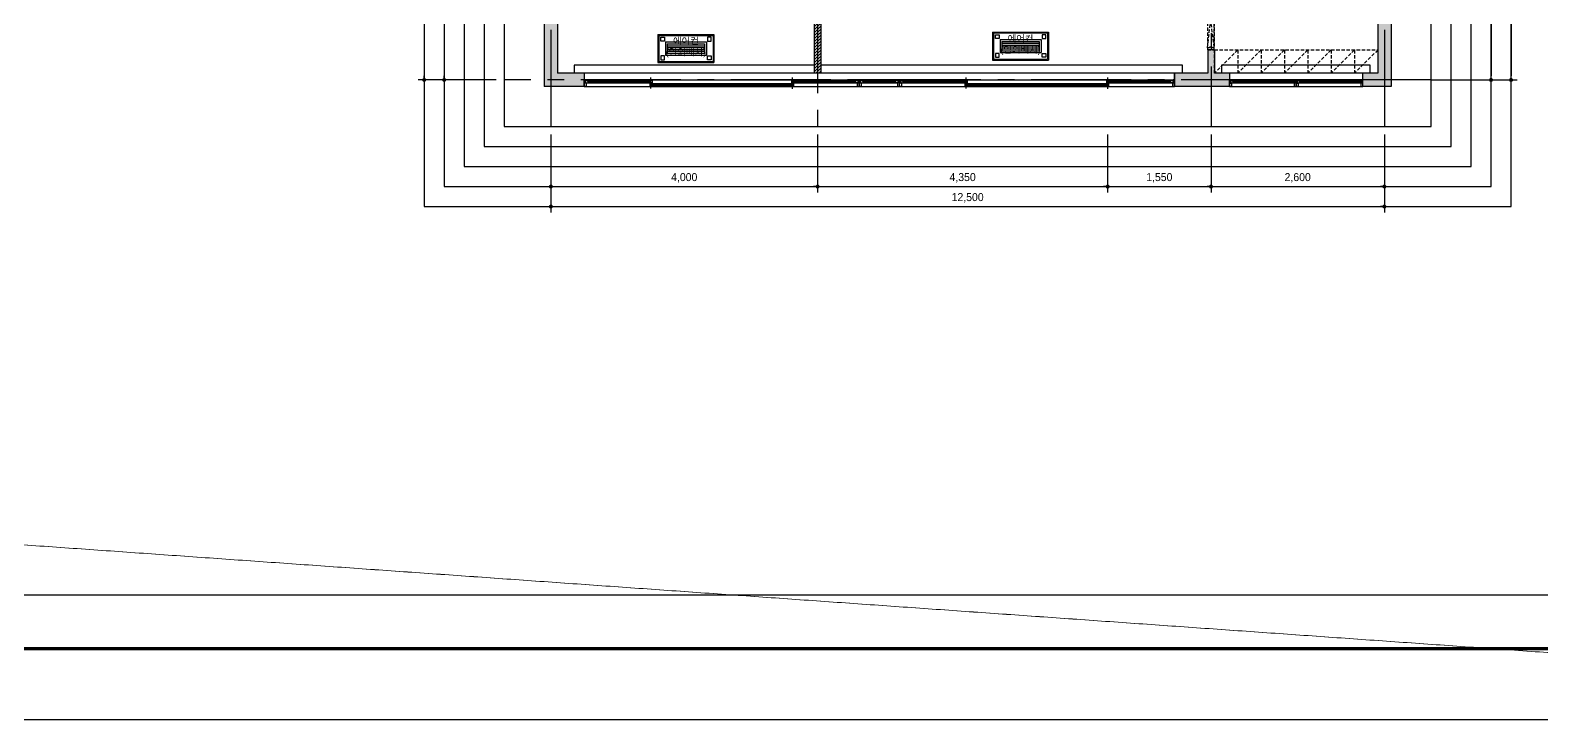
# Model space of a CAD drawing. Header units: millimetres. Extents: x -224448 to 1592092, y -164641 to 319001.
# Drawn here: x 274993 to 297663, y 75662 to 86008 of the extents above; entities that cross this region are included whole.
import ezdxf

# ---------------------------------------------------------------- set-up
doc = ezdxf.new("R2010")
doc.units = ezdxf.units.MM
for name, pattern in [('CEN', [62, 60, -1, 0, -1]), ('CENTER2', [1.125, 0.75, -0.125, 0.125, -0.125]), ('HIDDEN', [9.525, 6.35, -3.175])]:
    doc.linetypes.add(name, pattern=pattern)
doc.layers.get('Defpoints').update_dxf_attribs({"color": 35})
for name, color, linetype in [('ARREA', 1, 'Continuous'), ('DIM', 3, 'Continuous'), ('I-LIGHT', 1, 'Continuous'), ('I_CON', 2, 'Continuous'), ('I_FORMAT', 7, 'Continuous'), ('I_FUR', 6, 'Continuous'), ('I_HAT', 8, 'Continuous'), ('I_TXT', 7, 'Continuous'), ('I_WALL', 3, 'Continuous'), ('I_WIN', 5, 'Continuous')]:
    doc.layers.add(name, color=color, linetype=linetype)
doc.layers.add('I_CEN', color=1, linetype='CEN', lineweight=13)
doc.layers.add('I_DIM', color=1, linetype='Continuous', lineweight=13)
doc.styles.add('HY울릉도', font='')
doc.styles.add('IABU-글꼴스타일', font='')
doc.styles.get("Standard").update_dxf_attribs({"font": 'arial.ttf'})
doc.styles.get('HY울릉도').set_extended_font_data('HY울릉도L')
doc.styles.get('IABU-글꼴스타일').set_extended_font_data('HY울릉도L')
doc.dimstyles.new('IABC-100 (SUB)', dxfattribs={"dimscale": 60, "dimtxt": 2, "dimasz": 1, "dimexe": 1.5, "dimexo": 2, "dimgap": 1, "dimtad": 1, "dimdec": 0, "dimdsep": 46, "dimlunit": 6, "dimtxsty": 'IABU-글꼴스타일', "dimblk": '1234_Dot', "dimcen": 1, "dimclrd": 4, "dimclre": 4, "dimclrt": 7, "dimadec": 0, "dimazin": 0, "dimtfac": 1, "dimtdec": 0, "dimtix": 1, "dimtmove": 2, "dimatfit": 3, "dimldrblk": '1234_Dot', "dimfxl": 2, "dimtolj": 1, "dimtzin": 0, "dimarcsym": 0})
doc.dimstyles.new('ISO-25', dxfattribs={"dimtxt": 2.5, "dimasz": 2.5, "dimexe": 1.25, "dimexo": 0.625, "dimtad": 1, "dimtxsty": 'Standard', "dimcen": 2.5, "dimadec": 0, "dimazin": 0, "dimtfac": 1, "dimtmove": 0, "dimatfit": 3, "dimfxl": 1, "dimarcsym": 0})

# ---------------------------------------------------------------- blocks, each defined once
blk = doc.blocks.new('win101')
at = {"layer": 'I_WIN', "linetype": 'Continuous'}
for p, q in [((-123185, -156809), (-123185, -156800)), ((-123185, -156800), (-123168, -156800)), ((-123185, -156810), (-123185, -156801)), ((-123185, -156900), (-123185, -156809)), ((-123185, -156900), (-123185, -156810)), ((-123168, -156800), (-123168, -156849)), ((-123168, -156849), (-123155, -156849)), ((-123127, -156805), (-123165, -156805)), ((-123165, -156805), (-123165, -156845)), ((-123165, -156805), (-122185, -156805)), ((-123127, -156805), (-123165, -156805)), ((-123165, -156805), (-123165, -156845)), ((-123165, -156845), (-123127, -156845)), ((-123165, -156845), (-122185, -156845)), ((-123165, -156845), (-123127, -156845)), ((-123155, -156849), (-123155, -156852)), ((-123155, -156852), (-123155, -156900)), ((-123132, -156822), (-123127, -156821)), ((-123132, -156822), (-123127, -156821)), ((-123132, -156829), (-123132, -156822)), ((-123132, -156829), (-123132, -156822)), ((-123127, -156831), (-123132, -156829)), ((-123127, -156831), (-123132, -156829)), ((-123130, -156828), (-123130, -156824)), ((-123130, -156828), (-123130, -156824)), ((-123127, -156821), (-123127, -156805)), ((-123127, -156821), (-123127, -156805)), ((-123127, -156820), (-123124, -156821)), ((-123127, -156820), (-123124, -156821)), ((-122185, -156824), (-123127, -156824)), ((-123127, -156828), (-122185, -156828)), ((-123127, -156831), (-123124, -156830)), ((-123127, -156831), (-123124, -156830)), ((-123127, -156845), (-123127, -156831)), ((-123127, -156845), (-123127, -156831)), ((-123124, -156821), (-123123, -156822)), ((-123124, -156821), (-123123, -156822)), ((-123124, -156830), (-123123, -156829)), ((-123124, -156830), (-123123, -156829)), ((-123123, -156822), (-123123, -156824)), ((-123123, -156822), (-123123, -156824)), ((-123123, -156829), (-123123, -156828)), ((-123123, -156829), (-123123, -156828)), ((-122247, -156822), (-122248, -156824)), ((-122247, -156829), (-122248, -156828)), ((-122244, -156820), (-122247, -156821)), ((-122247, -156821), (-122247, -156822)), ((-122247, -156830), (-122247, -156829)), ((-122244, -156831), (-122247, -156830)), ((-122244, -156821), (-122244, -156805)), ((-122244, -156805), (-122206, -156805)), ((-122238, -156822), (-122244, -156821)), ((-122244, -156831), (-122238, -156829)), ((-122244, -156845), (-122244, -156831)), ((-122206, -156845), (-122244, -156845)), ((-122238, -156829), (-122238, -156822)), ((-122203, -156850), (-122215, -156850)), ((-122215, -156850), (-122215, -156900)), ((-122206, -156805), (-122206, -156845)), ((-122185, -156801), (-122203, -156801)), ((-122203, -156801), (-122203, -156850)), ((-122185, -156810), (-122185, -156801)), ((-122185, -156900), (-122185, -156810)), ((-123155, -156900), (-123185, -156900)), ((-122215, -156900), (-122185, -156900))]:
    blk.add_line(p, q, dxfattribs=at)
blk.add_lwpolyline([(-123185, -156900), (-122185, -156900), (-122185, -156801), (-123185, -156801)], close=True, dxfattribs=at)
blk = doc.blocks.new('win11')
at = {"layer": 'I_WIN', "linetype": 'Continuous'}
for p, q in [((-132830, -160207), (-132860, -160207)), ((-132860, -160207), (-132860, -160298)), ((-132843, -160307), (-132843, -160258)), ((-132843, -160258), (-132830, -160258)), ((-132840, -160262), (-131860, -160262)), ((-132840, -160302), (-132840, -160262)), ((-132840, -160262), (-132802, -160262)), ((-132830, -160207), (-128765, -160207)), ((-132830, -160255), (-132830, -160207)), ((-132830, -160258), (-132830, -160255)), ((-132802, -160262), (-132802, -160276)), ((-131878, -160211), (-129735, -160211)), ((-131878, -160251), (-131878, -160211)), ((-131878, -160211), (-131843, -160211)), ((-131878, -160229), (-129735, -160229)), ((-129735, -160233), (-131878, -160233)), ((-131878, -160251), (-129735, -160251)), ((-131843, -160251), (-131878, -160251)), ((-131843, -160262), (-131878, -160262)), ((-131878, -160262), (-131878, -160276)), ((-131860, -160176), (-131860, -160341)), ((-131843, -160226), (-131848, -160228)), ((-131848, -160228), (-131848, -160234)), ((-131848, -160233), (-131848, -160229)), ((-131848, -160234), (-131843, -160236)), ((-131843, -160211), (-131843, -160226)), ((-131843, -160225), (-131840, -160227)), ((-131843, -160237), (-131840, -160235)), ((-131843, -160236), (-131843, -160251)), ((-131843, -160302), (-131843, -160262)), ((-131840, -160227), (-131840, -160228)), ((-131840, -160228), (-131839, -160229)), ((-131840, -160234), (-131839, -160233)), ((-131840, -160235), (-131840, -160234)), ((-129756, -160228), (-129757, -160229)), ((-129756, -160235), (-129757, -160233)), ((-129753, -160225), (-129756, -160227)), ((-129756, -160227), (-129756, -160228)), ((-129756, -160236), (-129756, -160235)), ((-129753, -160237), (-129756, -160236)), ((-129753, -160226), (-129753, -160211)), ((-129753, -160211), (-129718, -160211)), ((-129747, -160228), (-129753, -160226)), ((-129753, -160236), (-129747, -160234)), ((-129753, -160251), (-129753, -160236)), ((-129718, -160251), (-129753, -160251)), ((-129753, -160302), (-129753, -160262)), ((-129753, -160262), (-129718, -160262)), ((-129747, -160234), (-129747, -160228)), ((-129747, -160229), (-129747, -160233)), ((-129735, -160173), (-129735, -160341)), ((-129735, -160262), (-128735, -160262)), ((-129718, -160211), (-129718, -160251)), ((-129718, -160262), (-129718, -160276)), ((-128756, -160262), (-128794, -160262)), ((-128794, -160262), (-128794, -160276)), ((-128765, -160257), (-128765, -160207)), ((-128765, -160207), (-128735, -160207)), ((-128753, -160257), (-128765, -160257)), ((-128756, -160302), (-128756, -160262)), ((-128753, -160306), (-128753, -160257)), ((-132860, -160298), (-132860, -160307)), ((-132860, -160307), (-128735, -160306)), ((-132860, -160307), (-132843, -160307)), ((-132840, -160302), (-131860, -160302)), ((-132802, -160302), (-132840, -160302)), ((-132802, -160276), (-132807, -160278)), ((-132807, -160278), (-132807, -160285)), ((-132807, -160285), (-132802, -160286)), ((-132805, -160279), (-132805, -160283)), ((-132802, -160276), (-132799, -160277)), ((-132802, -160279), (-131860, -160279)), ((-131860, -160283), (-132802, -160283)), ((-132802, -160287), (-132799, -160286)), ((-132802, -160286), (-132802, -160302)), ((-132799, -160277), (-132798, -160278)), ((-132799, -160286), (-132798, -160285)), ((-132798, -160278), (-132798, -160279)), ((-132798, -160285), (-132798, -160283)), ((-131881, -160278), (-131882, -160279)), ((-131881, -160285), (-131882, -160283)), ((-131878, -160276), (-131881, -160277)), ((-131881, -160277), (-131881, -160278)), ((-131881, -160286), (-131881, -160285)), ((-131878, -160287), (-131881, -160286)), ((-131878, -160276), (-131872, -160278)), ((-131872, -160285), (-131878, -160286)), ((-131878, -160286), (-131878, -160302)), ((-131878, -160302), (-131843, -160302)), ((-131872, -160278), (-131872, -160285)), ((-131872, -160279), (-131872, -160283)), ((-129718, -160302), (-129753, -160302)), ((-129753, -160302), (-128735, -160302)), ((-129718, -160276), (-129723, -160278)), ((-129723, -160278), (-129723, -160285)), ((-129723, -160279), (-128788, -160279)), ((-128788, -160283), (-129723, -160283)), ((-129723, -160285), (-129718, -160286)), ((-129718, -160276), (-129715, -160277)), ((-129718, -160287), (-129715, -160286)), ((-129718, -160286), (-129718, -160302)), ((-129715, -160277), (-129715, -160278)), ((-129715, -160278), (-129714, -160279)), ((-129715, -160285), (-129714, -160283)), ((-129715, -160286), (-129715, -160285)), ((-128797, -160278), (-128798, -160279)), ((-128797, -160285), (-128798, -160283)), ((-128794, -160276), (-128797, -160277)), ((-128797, -160277), (-128797, -160278)), ((-128797, -160286), (-128797, -160285)), ((-128794, -160287), (-128797, -160286)), ((-128794, -160276), (-128788, -160278)), ((-128788, -160285), (-128794, -160286)), ((-128794, -160286), (-128794, -160302)), ((-128794, -160302), (-128756, -160302)), ((-128788, -160278), (-128788, -160285)), ((-128735, -160306), (-128753, -160306))]:
    blk.add_line(p, q, dxfattribs=at)
blk = doc.blocks.new('win10')
at = {"layer": 'I_WIN', "linetype": 'Continuous'}
for p, q in [((-128735, -160207), (-128735, -160297)), ((-128705, -160207), (-128735, -160207)), ((-128735, -160207), (-128735, -160298)), ((-128718, -160307), (-128718, -160258)), ((-128718, -160258), (-128705, -160258)), ((-128715, -160302), (-128715, -160262)), ((-128715, -160262), (-128677, -160262)), ((-128715, -160262), (-128156, -160262)), ((-128715, -160302), (-128715, -160262)), ((-128715, -160262), (-128677, -160262)), ((-128705, -160255), (-128705, -160207)), ((-128705, -160258), (-128705, -160255)), ((-128677, -160262), (-128677, -160276)), ((-128677, -160262), (-128677, -160276)), ((-128156, -160262), (-128194, -160262)), ((-128194, -160262), (-128194, -160276)), ((-128165, -160257), (-128165, -160207)), ((-128165, -160207), (-128135, -160207)), ((-128153, -160257), (-128165, -160257)), ((-128156, -160302), (-128156, -160262)), ((-128153, -160306), (-128153, -160257)), ((-128135, -160207), (-128135, -160297)), ((-128735, -160297), (-128735, -160306)), ((-128735, -160298), (-128735, -160307)), ((-128735, -160307), (-128718, -160307)), ((-128677, -160302), (-128715, -160302)), ((-128715, -160302), (-128156, -160302)), ((-128677, -160302), (-128715, -160302)), ((-128677, -160276), (-128682, -160278)), ((-128677, -160276), (-128682, -160278)), ((-128682, -160278), (-128682, -160285)), ((-128682, -160278), (-128682, -160285)), ((-128682, -160285), (-128677, -160286)), ((-128682, -160285), (-128677, -160286)), ((-128680, -160279), (-128680, -160283)), ((-128680, -160279), (-128680, -160283)), ((-128677, -160276), (-128674, -160277)), ((-128677, -160276), (-128674, -160277)), ((-128677, -160279), (-128188, -160279)), ((-128188, -160283), (-128677, -160283)), ((-128677, -160287), (-128674, -160286)), ((-128677, -160286), (-128677, -160302)), ((-128677, -160287), (-128674, -160286)), ((-128677, -160286), (-128677, -160302)), ((-128674, -160277), (-128673, -160278)), ((-128674, -160277), (-128673, -160278)), ((-128674, -160286), (-128673, -160285)), ((-128674, -160286), (-128673, -160285)), ((-128673, -160278), (-128673, -160279)), ((-128673, -160278), (-128673, -160279)), ((-128673, -160285), (-128673, -160283)), ((-128673, -160285), (-128673, -160283)), ((-128197, -160278), (-128198, -160279)), ((-128197, -160285), (-128198, -160283)), ((-128194, -160276), (-128197, -160277)), ((-128197, -160277), (-128197, -160278)), ((-128197, -160286), (-128197, -160285)), ((-128194, -160287), (-128197, -160286)), ((-128194, -160276), (-128188, -160278)), ((-128188, -160285), (-128194, -160286)), ((-128194, -160286), (-128194, -160302)), ((-128194, -160302), (-128156, -160302)), ((-128188, -160278), (-128188, -160285)), ((-128135, -160306), (-128153, -160306)), ((-128135, -160297), (-128135, -160306))]:
    blk.add_line(p, q, dxfattribs=at)
blk.add_lwpolyline([(-128735, -160207), (-128135, -160207), (-128135, -160306), (-128735, -160306)], close=True, dxfattribs=at)
blk = doc.blocks.new('1234_Dot')
at = {"color": 0, "linetype": 'ByBlock', "lineweight": -2}
blk.add_line((-0.5, 0), (-1, 0), dxfattribs=at)
at = {"color": 0, "linetype": 'ByBlock', "const_width": 0.5}
blk.add_lwpolyline([(-0.25, 0, 1), (0.25, 0, 1)], format="xyb", close=True, dxfattribs=at)
blk = doc.blocks.new('*D130')
at = {"layer": 'Defpoints', "color": 0, "ltscale": 50, "transparency": 16777216}
for p in [(282102, 88562), (281202, 85262), (282102, 85262)]:
    blk.add_point(p, dxfattribs=at)
at = {"layer": 'DIM', "color": 4, "lineweight": -2, "ltscale": 50, "transparency": 16777216}
for p, q in [((281982, 88562), (281112, 88562)), ((281202, 88502), (281202, 85322)), ((281982, 85262), (281112, 85262))]:
    blk.add_line(p, q, dxfattribs=at)
at = {"layer": 'DIM', "color": 4, "lineweight": -2, "ltscale": 50, "transparency": 16777216, "xscale": 60, "yscale": 60, "zscale": 60}
for p, rotation in [((281202, 88562), 90), ((281202, 85262), 270)]:
    blk.add_blockref('1234_Dot', p, dxfattribs=dict(at, rotation=rotation))
at = {"layer": 'DIM', "color": 7, "ltscale": 50, "transparency": 16777216, "insert": (281071, 86912), "char_height": 120, "attachment_point": 5, "rotation": 90, "style": 'IABU-글꼴스타일'}
blk.add_mtext('\\A1;3,300', dxfattribs=at)
blk = doc.blocks.new('*D126')
at = {"layer": 'Defpoints', "color": 0, "ltscale": 50, "transparency": 16777216}
for p in [(282102, 95762), (280902, 85262), (282102, 85262)]:
    blk.add_point(p, dxfattribs=at)
at = {"layer": 'DIM', "color": 4, "lineweight": -2, "ltscale": 50, "transparency": 16777216}
for p, q in [((281982, 95762), (280812, 95762)), ((280902, 95702), (280902, 85322)), ((281982, 85262), (280812, 85262))]:
    blk.add_line(p, q, dxfattribs=at)
at = {"layer": 'DIM', "color": 4, "lineweight": -2, "ltscale": 50, "transparency": 16777216, "xscale": 60, "yscale": 60, "zscale": 60}
for p, rotation in [((280902, 95762), 90), ((280902, 85262), 270)]:
    blk.add_blockref('1234_Dot', p, dxfattribs=dict(at, rotation=rotation))
at = {"layer": 'DIM', "color": 7, "ltscale": 50, "transparency": 16777216, "insert": (280771, 90512), "char_height": 120, "attachment_point": 5, "rotation": 90, "style": 'IABU-글꼴스타일'}
blk.add_mtext('\\A1;10,500', dxfattribs=at)
blk = doc.blocks.new('*D136')
at = {"layer": 'Defpoints', "color": 0, "lineweight": -2, "transparency": 16777216}
for p, q in [((296003, 91962), (296904, 91962)), ((296902, 85264), (296902, 91959)), ((296003, 85262), (296904, 85262))]:
    blk.add_line(p, q, dxfattribs=at)
at = {"layer": 'Defpoints', "color": 0, "transparency": 16777216}
for p in [(296002, 91962), (296902, 91962), (296002, 85262)]:
    blk.add_point(p, dxfattribs=at)
for points in [[(296902, 91959), (296903, 91959), (296902, 91962)], [(296902, 85264), (296903, 85264), (296902, 85262)]]:
    blk.add_solid(points, dxfattribs=at)
at = {"layer": 'Defpoints', "color": 0, "transparency": 16777216, "insert": (296901, 88612), "char_height": 2.5, "attachment_point": 5, "rotation": 90}
blk.add_mtext('6700', dxfattribs=at)
blk = doc.blocks.new('*D122')
at = {"layer": 'Defpoints', "color": 0, "ltscale": 50, "transparency": 16777216}
for p in [(296002, 94762), (296002, 85262), (297202, 85262)]:
    blk.add_point(p, dxfattribs=at)
at = {"layer": 'DIM', "color": 4, "lineweight": -2, "ltscale": 50, "transparency": 16777216}
for p, q in [((296122, 94762), (297292, 94762)), ((297202, 94702), (297202, 85322)), ((296122, 85262), (297292, 85262))]:
    blk.add_line(p, q, dxfattribs=at)
at = {"layer": 'DIM', "color": 4, "lineweight": -2, "ltscale": 50, "transparency": 16777216, "xscale": 60, "yscale": 60, "zscale": 60}
for p, rotation in [((297202, 94762), 90), ((297202, 85262), 270)]:
    blk.add_blockref('1234_Dot', p, dxfattribs=dict(at, rotation=rotation))
at = {"layer": 'DIM', "color": 7, "ltscale": 50, "transparency": 16777216, "insert": (297071, 90012), "char_height": 120, "attachment_point": 5, "rotation": 90, "style": 'IABU-글꼴스타일'}
blk.add_mtext('\\A1;9,500', dxfattribs=at)
blk = doc.blocks.new('*D123')
at = {"layer": 'Defpoints', "color": 0, "ltscale": 50, "transparency": 16777216}
for p in [(296002, 91962), (296002, 85262), (296902, 85262)]:
    blk.add_point(p, dxfattribs=at)
at = {"layer": 'DIM', "color": 4, "lineweight": -2, "ltscale": 50, "transparency": 16777216}
for p, q in [((296122, 91962), (296992, 91962)), ((296902, 91902), (296902, 85322)), ((296122, 85262), (296992, 85262))]:
    blk.add_line(p, q, dxfattribs=at)
at = {"layer": 'DIM', "color": 4, "lineweight": -2, "ltscale": 50, "transparency": 16777216, "xscale": 60, "yscale": 60, "zscale": 60}
for p, rotation in [((296902, 91962), 90), ((296902, 85262), 270)]:
    blk.add_blockref('1234_Dot', p, dxfattribs=dict(at, rotation=rotation))
at = {"layer": 'DIM', "color": 7, "ltscale": 50, "transparency": 16777216, "insert": (296771, 88612), "char_height": 120, "attachment_point": 5, "rotation": 90, "style": 'IABU-글꼴스타일'}
blk.add_mtext('\\A1;6,700', dxfattribs=at)
blk = doc.blocks.new('*D139')
at = {"layer": 'Defpoints', "color": 0, "ltscale": 50, "transparency": 16777216}
for p in [(282802, 84562), (286802, 84562), (286802, 83662)]:
    blk.add_point(p, dxfattribs=at)
at = {"layer": 'DIM', "color": 4, "lineweight": -2, "ltscale": 50, "transparency": 16777216}
for p, q in [((282802, 84442), (282802, 83572)), ((286802, 84442), (286802, 83572)), ((282862, 83662), (286742, 83662))]:
    blk.add_line(p, q, dxfattribs=at)
at = {"layer": 'DIM', "color": 4, "lineweight": -2, "ltscale": 50, "transparency": 16777216, "xscale": 60, "yscale": 60, "zscale": 60, "rotation": 180}
blk.add_blockref('1234_Dot', (282802, 83662), dxfattribs=at)
at = {"layer": 'DIM', "color": 4, "lineweight": -2, "ltscale": 50, "transparency": 16777216, "xscale": 60, "yscale": 60, "zscale": 60}
blk.add_blockref('1234_Dot', (286802, 83662), dxfattribs=at)
at = {"layer": 'DIM', "color": 7, "ltscale": 50, "transparency": 16777216, "insert": (284802, 83793), "char_height": 120, "attachment_point": 5, "style": 'IABU-글꼴스타일'}
blk.add_mtext('\\A1;4,000', dxfattribs=at)
blk = doc.blocks.new('*D124')
at = {"layer": 'Defpoints', "color": 0, "ltscale": 50, "transparency": 16777216}
for p in [(286802, 84562), (291152, 84562), (291152, 83662)]:
    blk.add_point(p, dxfattribs=at)
at = {"layer": 'DIM', "color": 4, "lineweight": -2, "ltscale": 50, "transparency": 16777216}
for p, q in [((286802, 84442), (286802, 83572)), ((291152, 84442), (291152, 83572)), ((286862, 83662), (291092, 83662))]:
    blk.add_line(p, q, dxfattribs=at)
at = {"layer": 'DIM', "color": 4, "lineweight": -2, "ltscale": 50, "transparency": 16777216, "xscale": 60, "yscale": 60, "zscale": 60, "rotation": 180}
blk.add_blockref('1234_Dot', (286802, 83662), dxfattribs=at)
at = {"layer": 'DIM', "color": 4, "lineweight": -2, "ltscale": 50, "transparency": 16777216, "xscale": 60, "yscale": 60, "zscale": 60}
blk.add_blockref('1234_Dot', (291152, 83662), dxfattribs=at)
at = {"layer": 'DIM', "color": 7, "ltscale": 50, "transparency": 16777216, "insert": (288977, 83793), "char_height": 120, "attachment_point": 5, "style": 'IABU-글꼴스타일'}
blk.add_mtext('\\A1;4,350', dxfattribs=at)
blk = doc.blocks.new('*D140')
at = {"layer": 'Defpoints', "color": 0, "ltscale": 50, "transparency": 16777216}
for p in [(291152, 84562), (292702, 84562), (292702, 83662)]:
    blk.add_point(p, dxfattribs=at)
at = {"layer": 'DIM', "color": 4, "lineweight": -2, "ltscale": 50, "transparency": 16777216}
for p, q in [((291152, 84442), (291152, 83572)), ((292702, 84442), (292702, 83572)), ((291212, 83662), (292642, 83662))]:
    blk.add_line(p, q, dxfattribs=at)
at = {"layer": 'DIM', "color": 4, "lineweight": -2, "ltscale": 50, "transparency": 16777216, "xscale": 60, "yscale": 60, "zscale": 60, "rotation": 180}
blk.add_blockref('1234_Dot', (291152, 83662), dxfattribs=at)
at = {"layer": 'DIM', "color": 4, "lineweight": -2, "ltscale": 50, "transparency": 16777216, "xscale": 60, "yscale": 60, "zscale": 60}
blk.add_blockref('1234_Dot', (292702, 83662), dxfattribs=at)
at = {"layer": 'DIM', "color": 7, "ltscale": 50, "transparency": 16777216, "insert": (291927, 83793), "char_height": 120, "attachment_point": 5, "style": 'IABU-글꼴스타일'}
blk.add_mtext('\\A1;1,550', dxfattribs=at)
blk = doc.blocks.new('*D141')
at = {"layer": 'Defpoints', "color": 0, "ltscale": 50, "transparency": 16777216}
for p in [(292702, 84562), (295302, 84562), (295302, 83662)]:
    blk.add_point(p, dxfattribs=at)
at = {"layer": 'DIM', "color": 4, "lineweight": -2, "ltscale": 50, "transparency": 16777216}
for p, q in [((292702, 84442), (292702, 83572)), ((295302, 84442), (295302, 83572)), ((292762, 83662), (295242, 83662))]:
    blk.add_line(p, q, dxfattribs=at)
at = {"layer": 'DIM', "color": 4, "lineweight": -2, "ltscale": 50, "transparency": 16777216, "xscale": 60, "yscale": 60, "zscale": 60, "rotation": 180}
blk.add_blockref('1234_Dot', (292702, 83662), dxfattribs=at)
at = {"layer": 'DIM', "color": 4, "lineweight": -2, "ltscale": 50, "transparency": 16777216, "xscale": 60, "yscale": 60, "zscale": 60}
blk.add_blockref('1234_Dot', (295302, 83662), dxfattribs=at)
at = {"layer": 'DIM', "color": 7, "ltscale": 50, "transparency": 16777216, "insert": (294002, 83793), "char_height": 120, "attachment_point": 5, "style": 'IABU-글꼴스타일'}
blk.add_mtext('\\A1;2,600', dxfattribs=at)
blk = doc.blocks.new('*D125')
at = {"layer": 'Defpoints', "color": 0, "ltscale": 50, "transparency": 16777216}
for p in [(282802, 84562), (295302, 84562), (295302, 83362)]:
    blk.add_point(p, dxfattribs=at)
at = {"layer": 'DIM', "color": 4, "lineweight": -2, "ltscale": 50, "transparency": 16777216}
for p, q in [((282802, 84442), (282802, 83272)), ((295302, 84442), (295302, 83272)), ((282862, 83362), (295242, 83362))]:
    blk.add_line(p, q, dxfattribs=at)
at = {"layer": 'DIM', "color": 4, "lineweight": -2, "ltscale": 50, "transparency": 16777216, "xscale": 60, "yscale": 60, "zscale": 60, "rotation": 180}
blk.add_blockref('1234_Dot', (282802, 83362), dxfattribs=at)
at = {"layer": 'DIM', "color": 4, "lineweight": -2, "ltscale": 50, "transparency": 16777216, "xscale": 60, "yscale": 60, "zscale": 60}
blk.add_blockref('1234_Dot', (295302, 83362), dxfattribs=at)
at = {"layer": 'DIM', "color": 7, "ltscale": 50, "transparency": 16777216, "insert": (289052, 83493), "char_height": 120, "attachment_point": 5, "style": 'IABU-글꼴스타일'}
blk.add_mtext('\\A1;12,500', dxfattribs=at)
blk = doc.blocks.new('FR1')
at = {"layer": 'Defpoints'}
blk.add_lwpolyline([(89059, 47504), (131059, 47504), (131059, 17804), (89059, 17804)], close=True, dxfattribs=at)
at = {"layer": 'I_FORMAT'}
blk.add_line((126044, 19673), (90159, 19673), dxfattribs=at)
at = {"layer": 'I_FORMAT', "const_width": 50.2}
blk.add_lwpolyline([(126044, 18873), (90159, 18873), (90159, 46435), (126044, 46435)], dxfattribs=at)
blk = doc.blocks.new('j 10')
at = {"layer": 'I_FUR', "color": 8, "linetype": 'HIDDEN', "ltscale": 8}
for p, q in [((300474, 48442), (300574, 48442)), ((300474, 48412), (300474, 48442)), ((300474, 48442), (300474, 48442)), ((300474, 48412), (300474, 47572)), ((300504, 48412), (300474, 48412)), ((300474, 47572), (300574, 48412)), ((300574, 47582), (300474, 48412)), ((300504, 48402), (300504, 48412)), ((300544, 48402), (300504, 48402)), ((300574, 48412), (300544, 48412)), ((300544, 48412), (300544, 48402)), ((300574, 48442), (300574, 48412)), ((300574, 47572), (300574, 48412)), ((300574, 48412), (300574, 47582)), ((300504, 47572), (300474, 47572)), ((300474, 47572), (300474, 47542)), ((300474, 47542), (300574, 47542)), ((300474, 47542), (300474, 47542)), ((300544, 47582), (300504, 47582)), ((300504, 47582), (300504, 47572)), ((300544, 47572), (300544, 47582)), ((300574, 47572), (300544, 47572)), ((300574, 47542), (300574, 47572))]:
    blk.add_line(p, q, dxfattribs=at)
blk = doc.blocks.new('J20')
at = {"layer": 'I-LIGHT', "color": 144}
for p, q in [((33370, 27039), (33370, 26619)), ((33370, 27039), (34210, 27039)), ((33384, 27025), (33384, 26633)), ((33384, 27025), (34196, 27025)), ((34196, 27025), (34196, 26633)), ((34210, 27039), (34210, 26619)), ((33482, 26927), (33482, 26731)), ((33482, 26927), (34098, 26927)), ((33510, 26899), (33510, 26759)), ((33510, 26899), (34070, 26899)), ((33510, 26899), (34070, 26899)), ((33510, 26871), (34070, 26871)), ((33510, 26843), (34070, 26843)), ((33510, 26815), (34070, 26815)), ((33510, 26787), (34070, 26787)), ((33510, 26759), (34070, 26759)), ((33510, 26759), (34070, 26759)), ((33510, 26759), (34070, 26759)), ((33510, 26759), (34070, 26759)), ((34070, 26899), (34070, 26759)), ((34098, 26927), (34098, 26731)), ((33370, 26619), (34210, 26619)), ((33384, 26633), (34196, 26633)), ((33482, 26731), (34098, 26731)), ((33510, 26731), (34070, 26731))]:
    blk.add_line(p, q, dxfattribs=at)
for points in [[(33468, 26941), (33412, 26941), (33412, 26997), (33468, 26997)], [(34112, 26941), (34168, 26941), (34168, 26997), (34112, 26997)], [(33468, 26717), (33412, 26717), (33412, 26661), (33468, 26661)], [(34112, 26717), (34168, 26717), (34168, 26661), (34112, 26661)]]:
    blk.add_lwpolyline(points, close=True, dxfattribs=at)

msp = doc.modelspace()

# ---------------------------------------------------------------- hatches: boundary and pattern name
at = {"layer": 'I_HAT'}
h = msp.add_hatch(color=256, dxfattribs=at)
h.dxf.hatch_style = 1
h.paths.add_polyline_path([(295402.484, 96461.633), (295402.484, 96661.633), (294802.484, 96661.633), (294802.484, 96461.633), (295202.484, 96461.633), (295202.484, 94811.633), (295202.484, 92011.633), (295202.484, 85361.633), (294977.484, 85361.633), (294977.484, 85161.633), (295402.484, 85161.633)])
h.paths.add_polyline_path([(292977.484, 85361.633), (292752.484, 85361.633), (292752.484, 85711.633), (292652.484, 85711.633), (292652.484, 85361.633), (292152.484, 85361.633), (292152.484, 85161.633), (292977.484, 85161.633)])
h.paths.add_polyline_path([(282902.484, 88511.633), (282902.484, 90511.633), (282902.484, 94711.633), (282902.484, 95561.633), (282702.484, 95561.633), (282702.484, 85161.633), (283302.484, 85161.633), (283302.484, 85361.633), (282902.484, 85361.633)])
h.paths.add_polyline_path([(283302.484, 96661.633), (282702.484, 96661.633), (282702.484, 96461.633), (283302.484, 96461.633)])
h = msp.add_hatch(dxfattribs=at)
h.set_pattern_fill('ANSI31', color=256, scale=10)
h.set_pattern_definition([(45, (21350, 42020), (-22.4506403, 22.4506403), [])])
h.paths.add_polyline_path([(285502.484, 94811.633), (282902.484, 94811.633), (282902.484, 94711.633), (285502.484, 94711.633), (285502.484, 94720.641)])
h.paths.add_polyline_path([(290152.484, 94811.633), (287004.968, 94811.633), (287004.968, 94711.633), (287052.484, 94711.633), (287052.484, 91561.633), (287152.484, 91561.633), (289402.484, 91561.633), (289402.484, 91661.633), (287152.484, 91661.633), (287152.484, 94711.633), (290152.484, 94711.633)])
h.paths.add_polyline_path([(293452.484, 94811.633), (293202.484, 94811.633), (293202.484, 94861.633), (293102.484, 94861.633), (293102.484, 94811.633), (291052.484, 94811.633), (291052.484, 94711.633), (291252.484, 94711.633), (291252.484, 91661.633), (291202.484, 91661.633), (291202.484, 91561.633), (291352.484, 91561.633), (291352.484, 91911.633), (291402.484, 91911.633), (291402.484, 92011.633), (291352.484, 92011.633), (291352.484, 94711.633), (293452.484, 94711.633)])
h.paths.add_polyline_path([(295202.484, 94811.633), (294954.968, 94811.633), (294954.968, 94711.633), (295202.484, 94711.633)])
h.paths.add_polyline_path([(293202.484, 96461.633), (293102.484, 96461.633), (293102.484, 95761.633), (293202.484, 95761.633)])
h.paths.add_polyline_path([(295202.484, 92011.633), (292302.484, 92011.633), (292302.484, 91911.633), (292652.484, 91911.633), (292652.484, 86611.633), (292752.484, 86611.633), (292752.484, 91911.633), (295202.484, 91911.633)])
h.paths.add_polyline_path([(286852.484, 88611.633), (286552.484, 88611.633), (286552.484, 89561.633), (286502.484, 89561.633), (286502.484, 88511.633), (286752.484, 88511.633), (286752.484, 88461.633), (286852.484, 88461.633)])
h.paths.add_polyline_path([(286502.484, 89561.633), (286452.484, 89561.633), (286452.484, 88611.633), (282902.484, 88611.633), (282902.484, 88511.633), (286502.484, 88511.633)])
h.paths.add_polyline_path([(287152.484, 90661.633), (287052.484, 90661.633), (287052.484, 90611.633), (286502.484, 90611.633), (286502.484, 90461.633), (286552.484, 90461.633), (286552.484, 90511.633), (287152.484, 90511.633)])
h.paths.add_polyline_path([(286502.484, 90611.633), (282902.484, 90611.633), (282902.484, 90511.633), (286452.484, 90511.633), (286452.484, 90461.633), (286502.484, 90461.633)])
h.paths.add_polyline_path([(286852.484, 87561.633), (286752.484, 87561.633), (286752.484, 85361.633), (286852.484, 85361.633)])

# ---------------------------------------------------------------- linework, layer by layer
at = {"layer": 'ARREA', "color": 1, "linetype": 'CENTER2', "ltscale": 2000}
for p, q in [((282802.484, 97261.633), (282802.484, 84561.633)), ((295302.484, 97261.633), (295302.484, 84561.633)), ((292702.484, 92211.633), (292702.484, 84561.633)), ((286802.484, 88811.633), (286802.484, 84561.633)), ((296002.484, 85261.633), (282102.484, 85261.633))]:
    msp.add_line(p, q, dxfattribs=at)
at = {"layer": 'Defpoints'}
for points in [[(297202.484, 98461.633), (280902.484, 98461.633), (280902.484, 83361.633), (297202.484, 83361.633)], [(296902.484, 98161.633), (281202.484, 98161.633), (281202.484, 83661.633), (296902.484, 83661.633)], [(296602.484, 97861.633), (281502.484, 97861.633), (281502.484, 83961.633), (296602.484, 83961.633)], [(296302.484, 97561.633), (281802.484, 97561.633), (281802.484, 84261.633), (296302.484, 84261.633)], [(296002.484, 97261.633), (282102.484, 97261.633), (282102.484, 84561.633), (296002.484, 84561.633)]]:
    msp.add_lwpolyline(points, close=True, dxfattribs=at)
at = {"layer": 'I-LIGHT', "color": 6, "ltscale": 50}
for points in [[(286752.484, 85481.633), (283152.484, 85481.633), (283152.484, 85361.633), (283152.484, 85361.633)], [(292272.484, 85361.633), (292272.484, 85361.633), (292272.484, 85481.633), (286852.484, 85481.633)], [(295089.984, 85361.633), (295089.984, 85481.633), (292857.484, 85481.633), (292857.484, 85361.633)]]:
    msp.add_lwpolyline(points, dxfattribs=at)
at = {"layer": 'I_CEN'}
msp.add_line((-107990, 105361.633), (312010, 75661.633), dxfattribs=at)
at = {"layer": 'I_CON', "color": 2}
for p, q in [((295402.484, 96461.633), (295402.484, 85161.633)), ((282702.484, 95561.633), (282702.484, 85161.633)), ((295202.484, 92011.633), (295202.484, 85361.633)), ((282902.484, 88511.633), (282902.484, 85361.633)), ((292752.484, 85711.633), (292652.484, 85711.633)), ((292652.484, 85711.633), (292652.484, 85361.633)), ((292752.484, 85711.633), (292752.484, 85361.633)), ((283302.484, 85361.633), (282902.484, 85361.633)), ((283302.484, 85361.633), (283302.484, 85161.633)), ((292652.484, 85361.633), (292152.484, 85361.633)), ((292152.484, 85361.633), (292152.484, 85161.633)), ((292977.484, 85361.633), (292752.484, 85361.633)), ((295202.484, 85361.633), (294977.484, 85361.633)), ((283302.484, 85161.633), (282702.484, 85161.633)), ((292977.484, 85161.633), (292152.484, 85161.633)), ((295402.484, 85161.633), (294977.484, 85161.633))]:
    msp.add_line(p, q, dxfattribs=at)
for points in [[(292977.484, 85361.633), (292977.484, 85161.633)], [(294977.484, 85161.633), (294977.484, 85361.633)]]:
    msp.add_lwpolyline(points, dxfattribs=at)
at = {"layer": 'I_FUR', "color": 8, "linetype": 'HIDDEN', "ltscale": 8}
for p, q in [((293102.484, 85711.633), (292752.484, 85361.633)), ((293102.484, 85711.633), (293102.484, 85361.633)), ((293452.484, 85711.633), (293102.484, 85361.633)), ((293452.484, 85711.633), (293452.484, 85361.633)), ((293802.484, 85711.633), (293452.484, 85361.633)), ((293802.484, 85711.633), (293802.484, 85361.633)), ((294152.484, 85711.633), (293802.484, 85361.633)), ((294152.484, 85711.633), (294152.484, 85361.633)), ((294502.484, 85711.633), (294152.484, 85361.633)), ((294502.484, 85711.633), (294502.484, 85361.633)), ((294852.484, 85711.633), (294502.484, 85361.633)), ((294852.484, 85711.633), (294852.484, 85361.633)), ((295202.484, 85711.633), (294852.484, 85361.633))]:
    msp.add_line(p, q, dxfattribs=at)
msp.add_lwpolyline([(292752.484, 85711.633), (295202.484, 85711.633), (295202.484, 85361.633), (292752.484, 85361.633)], close=True, dxfattribs=at)
at = {"layer": 'I_WALL'}
for p, q in [((286752.484, 87561.633), (286752.484, 85361.633)), ((286852.484, 87561.633), (286852.484, 85361.633)), ((286852.484, 85361.633), (286752.484, 85361.633))]:
    msp.add_line(p, q, dxfattribs=at)
at = {"layer": 'I_WIN'}
for points in [[(283302.484, 85161.633), (292152.484, 85161.633), (292152.484, 85361.633), (283302.484, 85361.633)], [(292977.484, 85161.633), (294977.484, 85161.633), (294977.484, 85361.633), (292977.484, 85361.633)]]:
    msp.add_lwpolyline(points, close=True, dxfattribs=at)

# ---------------------------------------------------------------- block references
at = {"layer": 'I_DIM', "xscale": -1, "rotation": 180}
for name, p in [('win11', (416162.8, -75044.922)), ('win10', (416162.8, -75044.922)), ('win11', (420887.8, -75044.922))]:
    msp.add_blockref(name, p, dxfattribs=at)
at = {"layer": 'I_DIM'}
for p in [(416162.8, 242062.057), (417162.8, 242062.057)]:
    msp.add_blockref('win101', p, dxfattribs=at)
at = {"layer": 'I_HAT'}
for name, p in [('FR1', (180951.42, 57857.947)), ('j 10', (-7825.139, 38170)), ('J20', (251037.485, 58904.401)), ('J20', (256055.603, 58941.404))]:
    msp.add_blockref(name, p, dxfattribs=at)

# ---------------------------------------------------------------- texts
at = {"layer": 'I_TXT', "char_height": 100, "width": 840, "attachment_point": 5, "style": 'HY울릉도'}
for insert in [(289845.602, 85784.496), (284827.484, 85747.494)]:
    msp.add_mtext('{\\fPretendard Variable Light|b0|i0|c129|p2;에어컨\\P(임의배치)}', dxfattribs=dict(at, insert=insert))

# ---------------------------------------------------------------- dimensions: what is measured, and where the dimension line sits
at = {"layer": 'Defpoints'}
dim = msp.add_linear_dim(base=(296902.484, 91961.633), p1=(296002.484, 85261.633), p2=(296002.484, 91961.633), angle=90, dimstyle='ISO-25', dxfattribs=at)
dim.commit()
dim.dimension.update_dxf_attribs({"geometry": '*D136', "text_midpoint": (296900.583, 88611.633)})
at = {"layer": 'DIM', "ltscale": 50}
for base, p1, p2, picture, middle in [((280902.484, 85261.633), (282102.484, 95761.633), (282102.484, 85261.633), '*D126', (280771.056, 90511.633)), ((297202.484, 85261.633), (296002.484, 94761.633), (296002.484, 85261.633), '*D122', (297071.056, 90011.633)), ((296902.484, 85261.633), (296002.484, 91961.633), (296002.484, 85261.633), '*D123', (296771.056, 88611.633)), ((281202.484, 85261.633), (282102.484, 88561.633), (282102.484, 85261.633), '*D130', (281071.056, 86911.633))]:
    dim = msp.add_linear_dim(base=base, p1=p1, p2=p2, angle=90, dimstyle='IABC-100 (SUB)', dxfattribs=at)
    dim.commit()
    dim.dimension.update_dxf_attribs({"geometry": picture, "text_midpoint": middle})
for base, p1, p2, picture, middle in [((286802.484, 83661.633), (282802.484, 84561.633), (286802.484, 84561.633), '*D139', (284802.484, 83793.062)), ((295302.484, 83361.633), (282802.484, 84561.633), (295302.484, 84561.633), '*D125', (289052.484, 83493.062)), ((291152.484, 83661.633), (286802.484, 84561.633), (291152.484, 84561.633), '*D124', (288977.484, 83793.062)), ((292702.484, 83661.633), (291152.484, 84561.633), (292702.484, 84561.633), '*D140', (291927.484, 83793.062)), ((295302.484, 83661.633), (292702.484, 84561.633), (295302.484, 84561.633), '*D141', (294002.484, 83793.062))]:
    dim = msp.add_linear_dim(base=base, p1=p1, p2=p2, dimstyle='IABC-100 (SUB)', dxfattribs=at)
    dim.commit()
    dim.dimension.update_dxf_attribs({"geometry": picture, "text_midpoint": middle})

doc.saveas('drawing.dxf')
